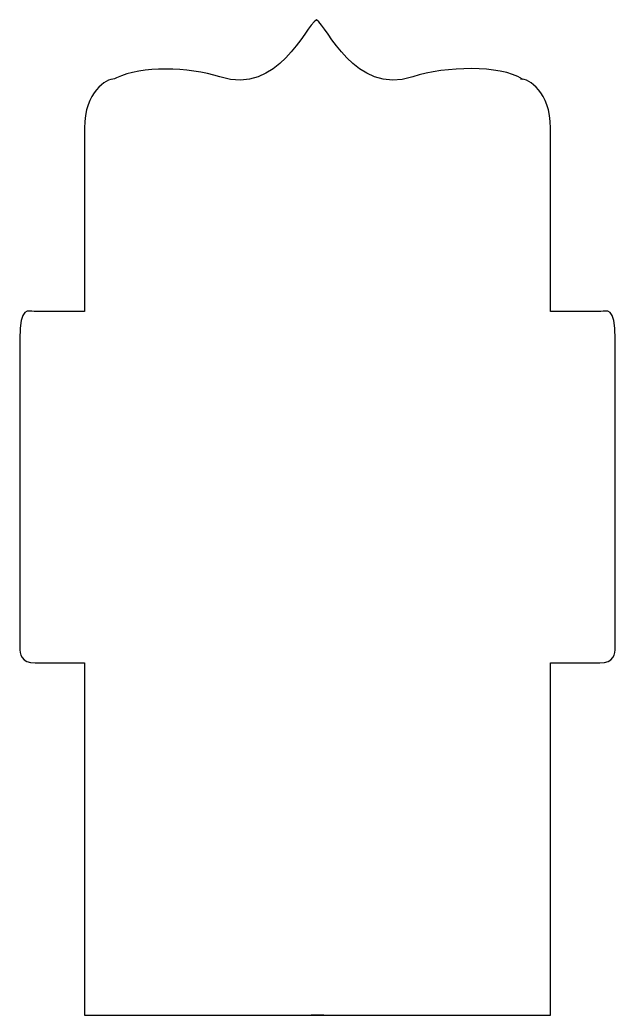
# Model space of a CAD drawing. Header units: centimetres. Extents: x -5.1 to 5.1, y -8.2 to 8.9.
import ezdxf

# ---------------------------------------------------------------- set-up
doc = ezdxf.new("R2010")
doc.units = ezdxf.units.CM
doc.header["$MEASUREMENT"] = 0
doc.layers.add('Camada 1', color=7, linetype='Continuous')

msp = doc.modelspace()

# ---------------------------------------------------------------- linework, layer by layer
at = {"layer": 'Camada 1'}
msp.add_open_spline([(-3.46784, 7.93817), (-3.04014, 8.14883), (-2.22832, 8.13118), (-1.68489, 7.9577), (-1.68489, 7.9577), (-0.67355, 7.63478), (-0.21714, 8.82175), (-0.01979, 8.9392), (-0.01979, 8.9392), (0.17759, 8.82175), (0.63394, 7.63478), (1.64529, 7.9577), (1.64529, 7.9577), (2.21907, 8.14082), (3.13579, 8.16728), (3.53994, 7.91785), (3.53994, 7.91785), (3.53994, 7.91785), (3.5043, 7.92182), (3.5043, 7.92182), (3.5043, 7.92182), (3.64614, 7.92182), (4.01836, 7.70909), (4.01836, 7.07111), (4.01836, 7.07111), (4.01836, 6.43313), (4.01836, 3.91021), (4.01836, 3.91021), (4.01836, 3.91021), (4.01836, 3.91021), (4.78044, 3.91021), (4.88678, 3.91021), (4.88678, 3.91021), (4.99317, 3.91021), (5.13491, 4.01647), (5.13491, 3.43168), (5.13491, 3.43168), (5.13491, 2.84669), (5.13491, -1.88533), (5.13491, -1.88533), (5.13491, -1.88533), (5.13491, -1.99169), (5.11718, -2.15116), (4.86906, -2.15116), (4.86906, -2.15116), (4.62094, -2.15116), (4.01837, -2.15116), (4.01837, -2.15116), (4.01837, -2.15116), (4.01837, -2.15116), (4.01837, -8.22486), (4.01837, -8.22486), (4.01837, -8.22486), (4.01837, -8.22486), (-0.11126, -8.22485), (-0.11126, -8.22485), (-0.11126, -8.22485), (-0.11126, -8.22485), (-0.11126, -8.22485), (-0.11126, -8.22485), (-0.11126, -8.22485), (-0.11126, -8.22485), (0.11126, -8.22485), (0.11126, -8.22485), (0.11126, -8.22485), (0.11126, -8.22485), (-4.01833, -8.22485), (-4.01833, -8.22485), (-4.01833, -8.22485), (-4.01833, -8.22485), (-4.01833, -2.15121), (-4.01833, -2.15121), (-4.01833, -2.15121), (-4.01833, -2.15121), (-4.62087, -2.15121), (-4.86904, -2.15121), (-4.86904, -2.15121), (-5.1172, -2.15121), (-5.1349, -1.99172), (-5.1349, -1.88538), (-5.1349, -1.88538), (-5.1349, -1.88538), (-5.1349, 2.8468), (-5.1349, 3.43163), (-5.1349, 3.43163), (-5.1349, 4.01641), (-4.99314, 3.91016), (-4.88677, 3.91016), (-4.88677, 3.91016), (-4.7804, 3.91016), (-4.01833, 3.91016), (-4.01833, 3.91016), (-4.01833, 3.91016), (-4.01833, 3.91016), (-4.01833, 6.43304), (-4.01833, 7.07106), (-4.01833, 7.07106), (-4.01833, 7.70908), (-3.64611, 7.92177), (-3.50432, 7.92177), (-3.50432, 7.92177), (-3.50432, 7.92177), (-3.46784, 7.93817), (-3.46784, 7.93817)], degree=3, knots=[0, 0, 0, 0, 0.03703704, 0.03703704, 0.03703704, 0.03703704, 0.07407407, 0.07407407, 0.07407407, 0.07407407, 0.11111111, 0.11111111, 0.11111111, 0.11111111, 0.14814815, 0.14814815, 0.14814815, 0.14814815, 0.18518519, 0.18518519, 0.18518519, 0.18518519, 0.22222222, 0.22222222, 0.22222222, 0.22222222, 0.25925926, 0.25925926, 0.25925926, 0.25925926, 0.2962963, 0.2962963, 0.2962963, 0.2962963, 0.33333333, 0.33333333, 0.33333333, 0.33333333, 0.37037037, 0.37037037, 0.37037037, 0.37037037, 0.40740741, 0.40740741, 0.40740741, 0.40740741, 0.44444444, 0.44444444, 0.44444444, 0.44444444, 0.48148148, 0.48148148, 0.48148148, 0.48148148, 0.51851852, 0.51851852, 0.51851852, 0.51851852, 0.55555556, 0.55555556, 0.55555556, 0.55555556, 0.59259259, 0.59259259, 0.59259259, 0.59259259, 0.62962963, 0.62962963, 0.62962963, 0.62962963, 0.66666667, 0.66666667, 0.66666667, 0.66666667, 0.7037037, 0.7037037, 0.7037037, 0.7037037, 0.74074074, 0.74074074, 0.74074074, 0.74074074, 0.77777778, 0.77777778, 0.77777778, 0.77777778, 0.81481481, 0.81481481, 0.81481481, 0.81481481, 0.85185185, 0.85185185, 0.85185185, 0.85185185, 0.88888889, 0.88888889, 0.88888889, 0.88888889, 0.92592593, 0.92592593, 0.92592593, 0.92592593, 1, 1, 1, 1], dxfattribs=at)

doc.saveas('drawing.dxf')
